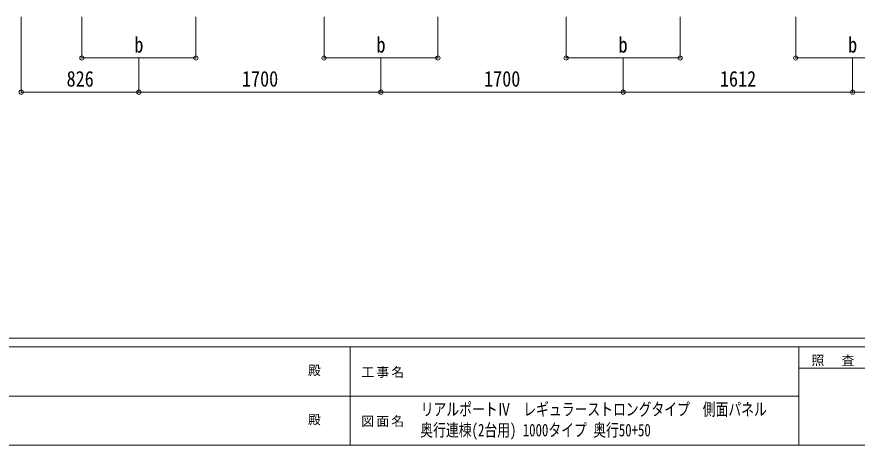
# Model space of a CAD drawing. Units: millimetres at full size. Extents: x -8385 to 8479, y -5853 to 5787.
# Drawn here: x -2743 to 3158, y -5853 to -2846 of the extents above; entities that cross this region are included whole.
import ezdxf
from ezdxf.enums import TextEntityAlignment as Align

# ---------------------------------------------------------------- set-up
doc = ezdxf.new("R2010")
doc.units = ezdxf.units.MM
doc.header["$LTSCALE"] = 30
doc.header["$PDMODE"] = 32
doc.header["$PDSIZE"] = 30
doc.layers.add('0-A_寸法', color=6, linetype='Continuous', lineweight=9)
doc.layers.add('F-0_240', color=7, linetype='Continuous', lineweight=9)
doc.styles.add('ＭＳ ゴシック', font='')
doc.styles.get('ＭＳ ゴシック').set_extended_font_data('MS Gothic')

msp = doc.modelspace()

# ---------------------------------------------------------------- linework, layer by layer
at = {"layer": '0-A_寸法'}
for p, q in [((-2711.5, -3374.86), (-2711.5, -2845.91)), ((-2285.5, -3134.88), (-2285.5, -2845.91)), ((-1485.5, -3134.88), (-1485.5, -2845.91)), ((-585.5, -3134.88), (-585.5, -2845.91)), ((214.5, -3134.88), (214.5, -2845.91)), ((1114.5, -3134.88), (1114.5, -2845.91)), ((1914.5, -3134.88), (1914.5, -2845.91)), ((2726.5, -3134.88), (2726.5, -2845.91)), ((-2285.5, -3134.88), (-1485.5, -3134.88)), ((-1885.5, -3374.86), (-1885.5, -3134.88)), ((-585.5, -3134.88), (214.5, -3134.88)), ((-185.5, -3374.86), (-185.5, -3134.88)), ((1114.5, -3134.88), (1914.5, -3134.88)), ((1514.5, -3374.86), (1514.5, -3134.88)), ((3526.5, -3134.88), (2726.5, -3134.88)), ((3126.5, -3374.86), (3126.5, -3134.88)), ((-2711.5, -3374.86), (-1885.5, -3374.86)), ((-1885.5, -3374.86), (-185.5, -3374.86)), ((1514.5, -3374.86), (-185.5, -3374.86)), ((1514.5, -3374.86), (3126.5, -3374.86)), ((3126.5, -3374.86), (4826.5, -3374.86))]:
    msp.add_line(p, q, dxfattribs=at)
for p in [(-2285.5, -3134.88), (-1485.5, -3134.88), (-585.5, -3134.88), (214.5, -3134.88), (1114.5, -3134.88), (1914.5, -3134.88), (2726.5, -3134.88), (-2711.5, -3374.86), (-1885.5, -3374.86), (-185.5, -3374.86), (1514.5, -3374.86), (3126.5, -3374.86)]:
    msp.add_point(p, dxfattribs=at)
at = {"layer": 'F-0_240', "color": 5}
for p, q in [((-8385.45, -5102.66), (8054.55, -5102.66)), ((-8385.45, -5162.66), (5387.79, -5162.66)), ((-402.21, -5162.66), (-402.21, -5852.66)), ((2747.79, -5162.66), (2747.79, -5852.66)), ((2747.79, -5312.66), (4547.79, -5312.66)), ((-3402.21, -5507.66), (2747.79, -5507.66)), ((-8385.45, -5852.66), (8054.55, -5852.66))]:
    msp.add_line(p, q, dxfattribs=at)

# ---------------------------------------------------------------- texts
at = {"layer": '0-A_寸法', "color": 7, "style": 'ＭＳ ゴシック', "width": 0.85}
for s, p in [('b', (-1917, -3129.88)), ('b', (-217, -3129.88)), ('b', (1483, -3129.88)), ('b', (3095, -3129.88)), ('826', (-2393, -3368.86)), ('1700', (-1161.5, -3368.86)), ('1700', (538.5, -3368.86)), ('1612', (2194.5, -3368.86))]:
    msp.add_text(s, height=110, dxfattribs=at).set_placement(p, align=Align.BOTTOM_LEFT)
at = {"layer": 'F-0_240', "style": 'ＭＳ ゴシック'}
for p in [(-697.92, -5380.16), (-697.92, -5725.16)]:
    msp.add_text('殿', height=65.98, dxfattribs=at).set_placement(p, align=Align.BOTTOM_LEFT)
at = {"layer": 'F-0_240', "style": 'ＭＳ ゴシック', "width": 0.75}
for s, p in [('リアルポートⅣ\u3000レギュラーストロングタイプ\u3000側面パネル', (93.72, -5671.05)), ('奥行連棟(2台用) 1000タイプ 奥行50+50', (90.66, -5817.05))]:
    msp.add_text(s, height=87.98, dxfattribs=at).set_placement(p, align=Align.BOTTOM_LEFT)
at = {"layer": 'F-0_240', "char_height": 65.98, "attachment_point": 7, "style": 'ＭＳ ゴシック'}
for s, insert in [('\\T1.17;照\u3000査', (2837.79, -5297.66)), ('\\T1.17;工事名', (-323.11, -5380.16)), ('\\T1.17;図面名', (-323.11, -5725.16))]:
    msp.add_mtext(s, dxfattribs=dict(at, insert=insert))

doc.saveas('drawing.dxf')
